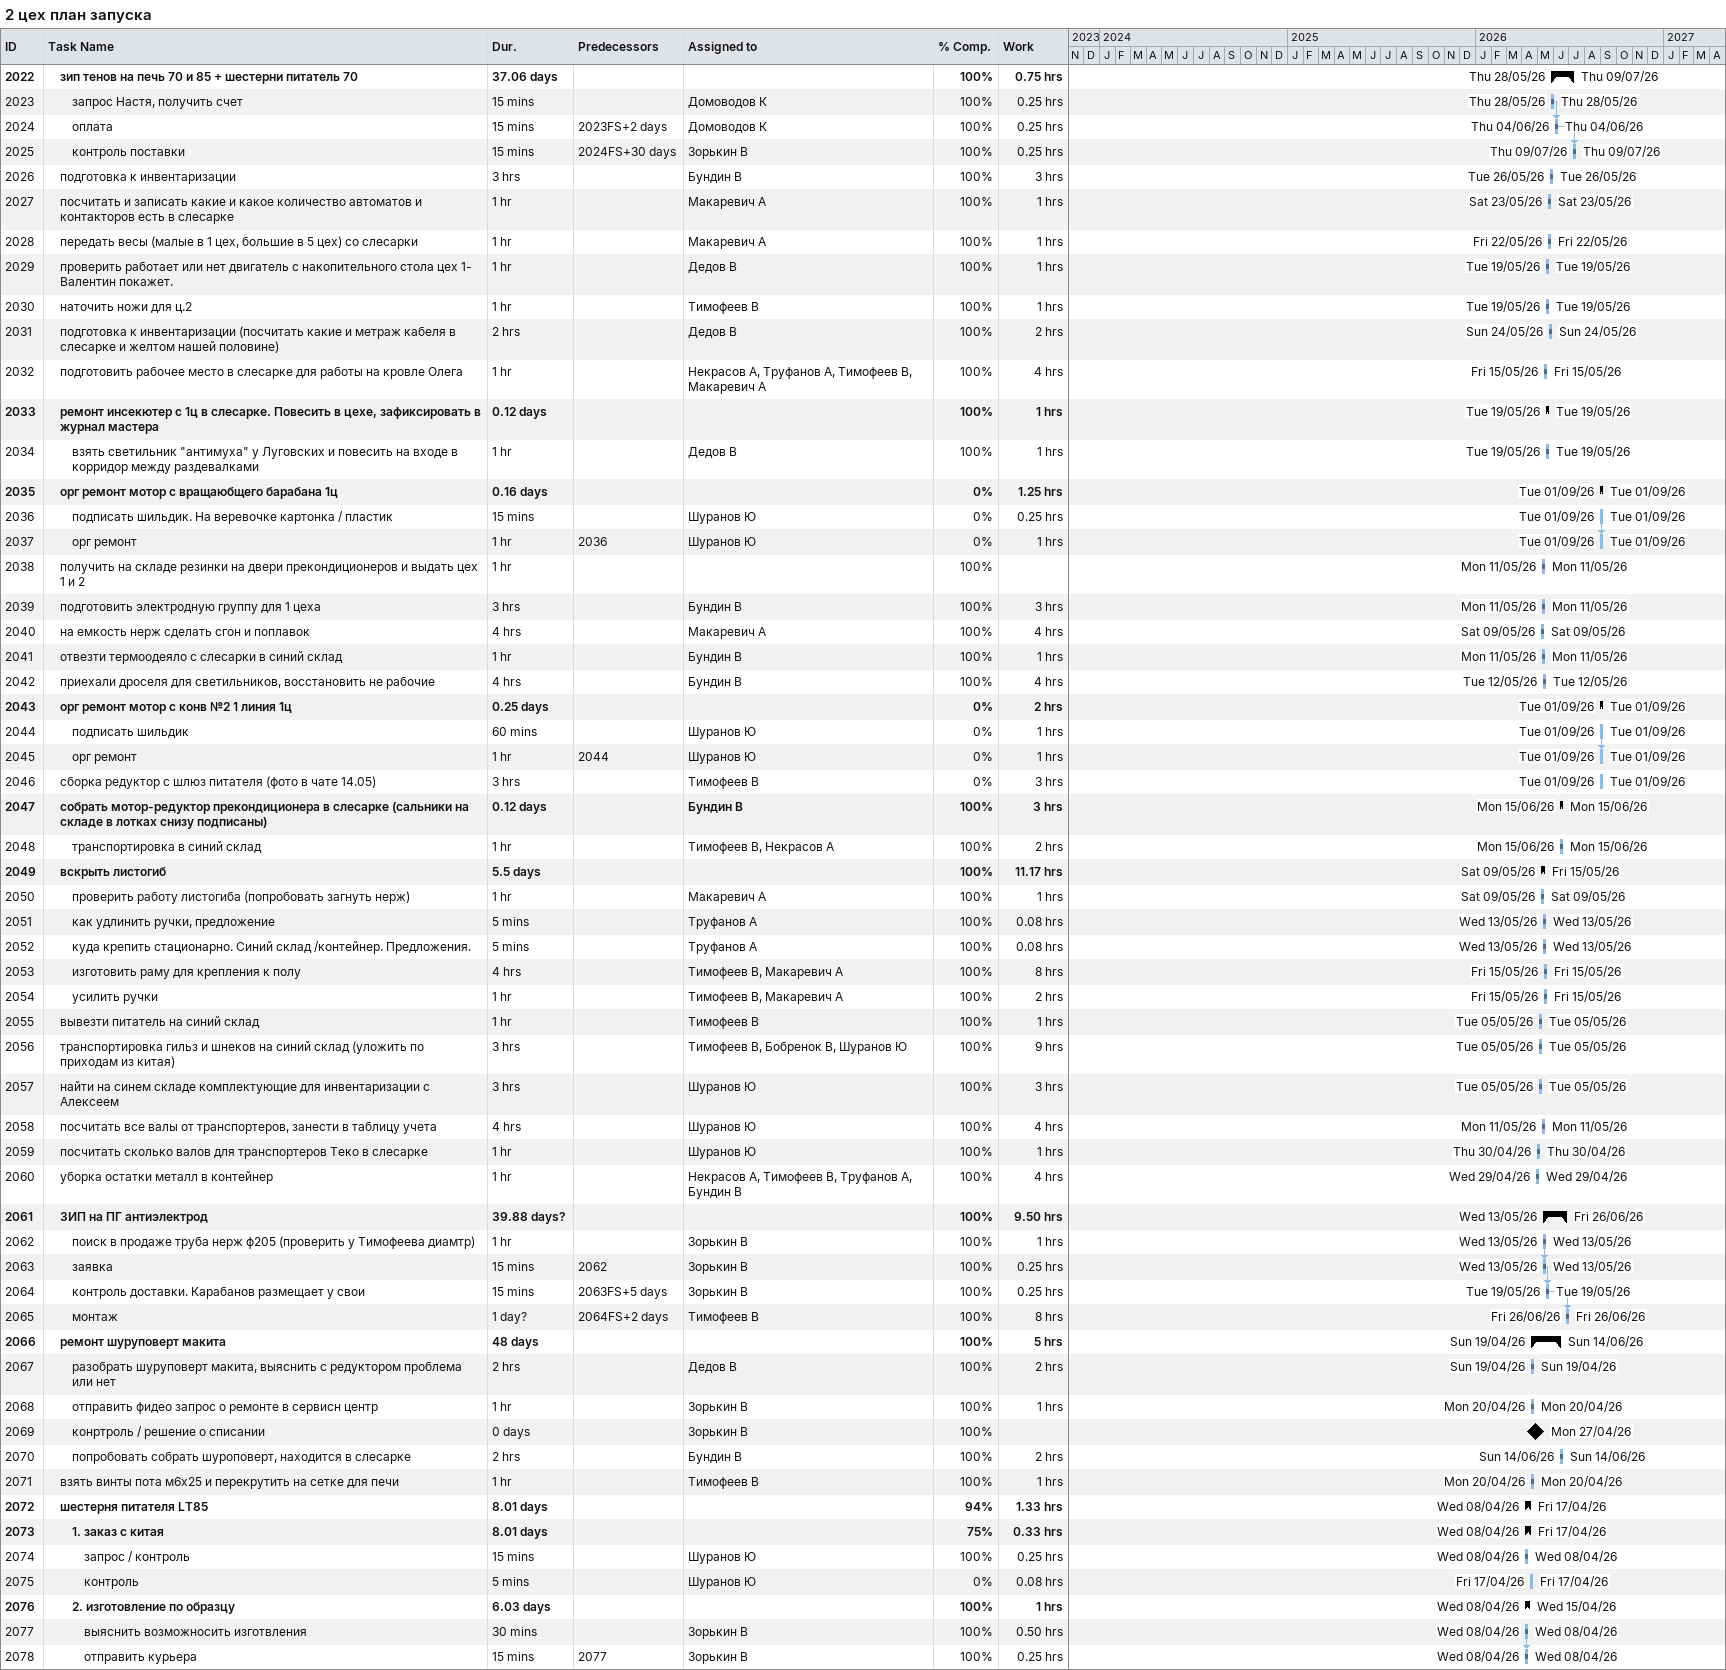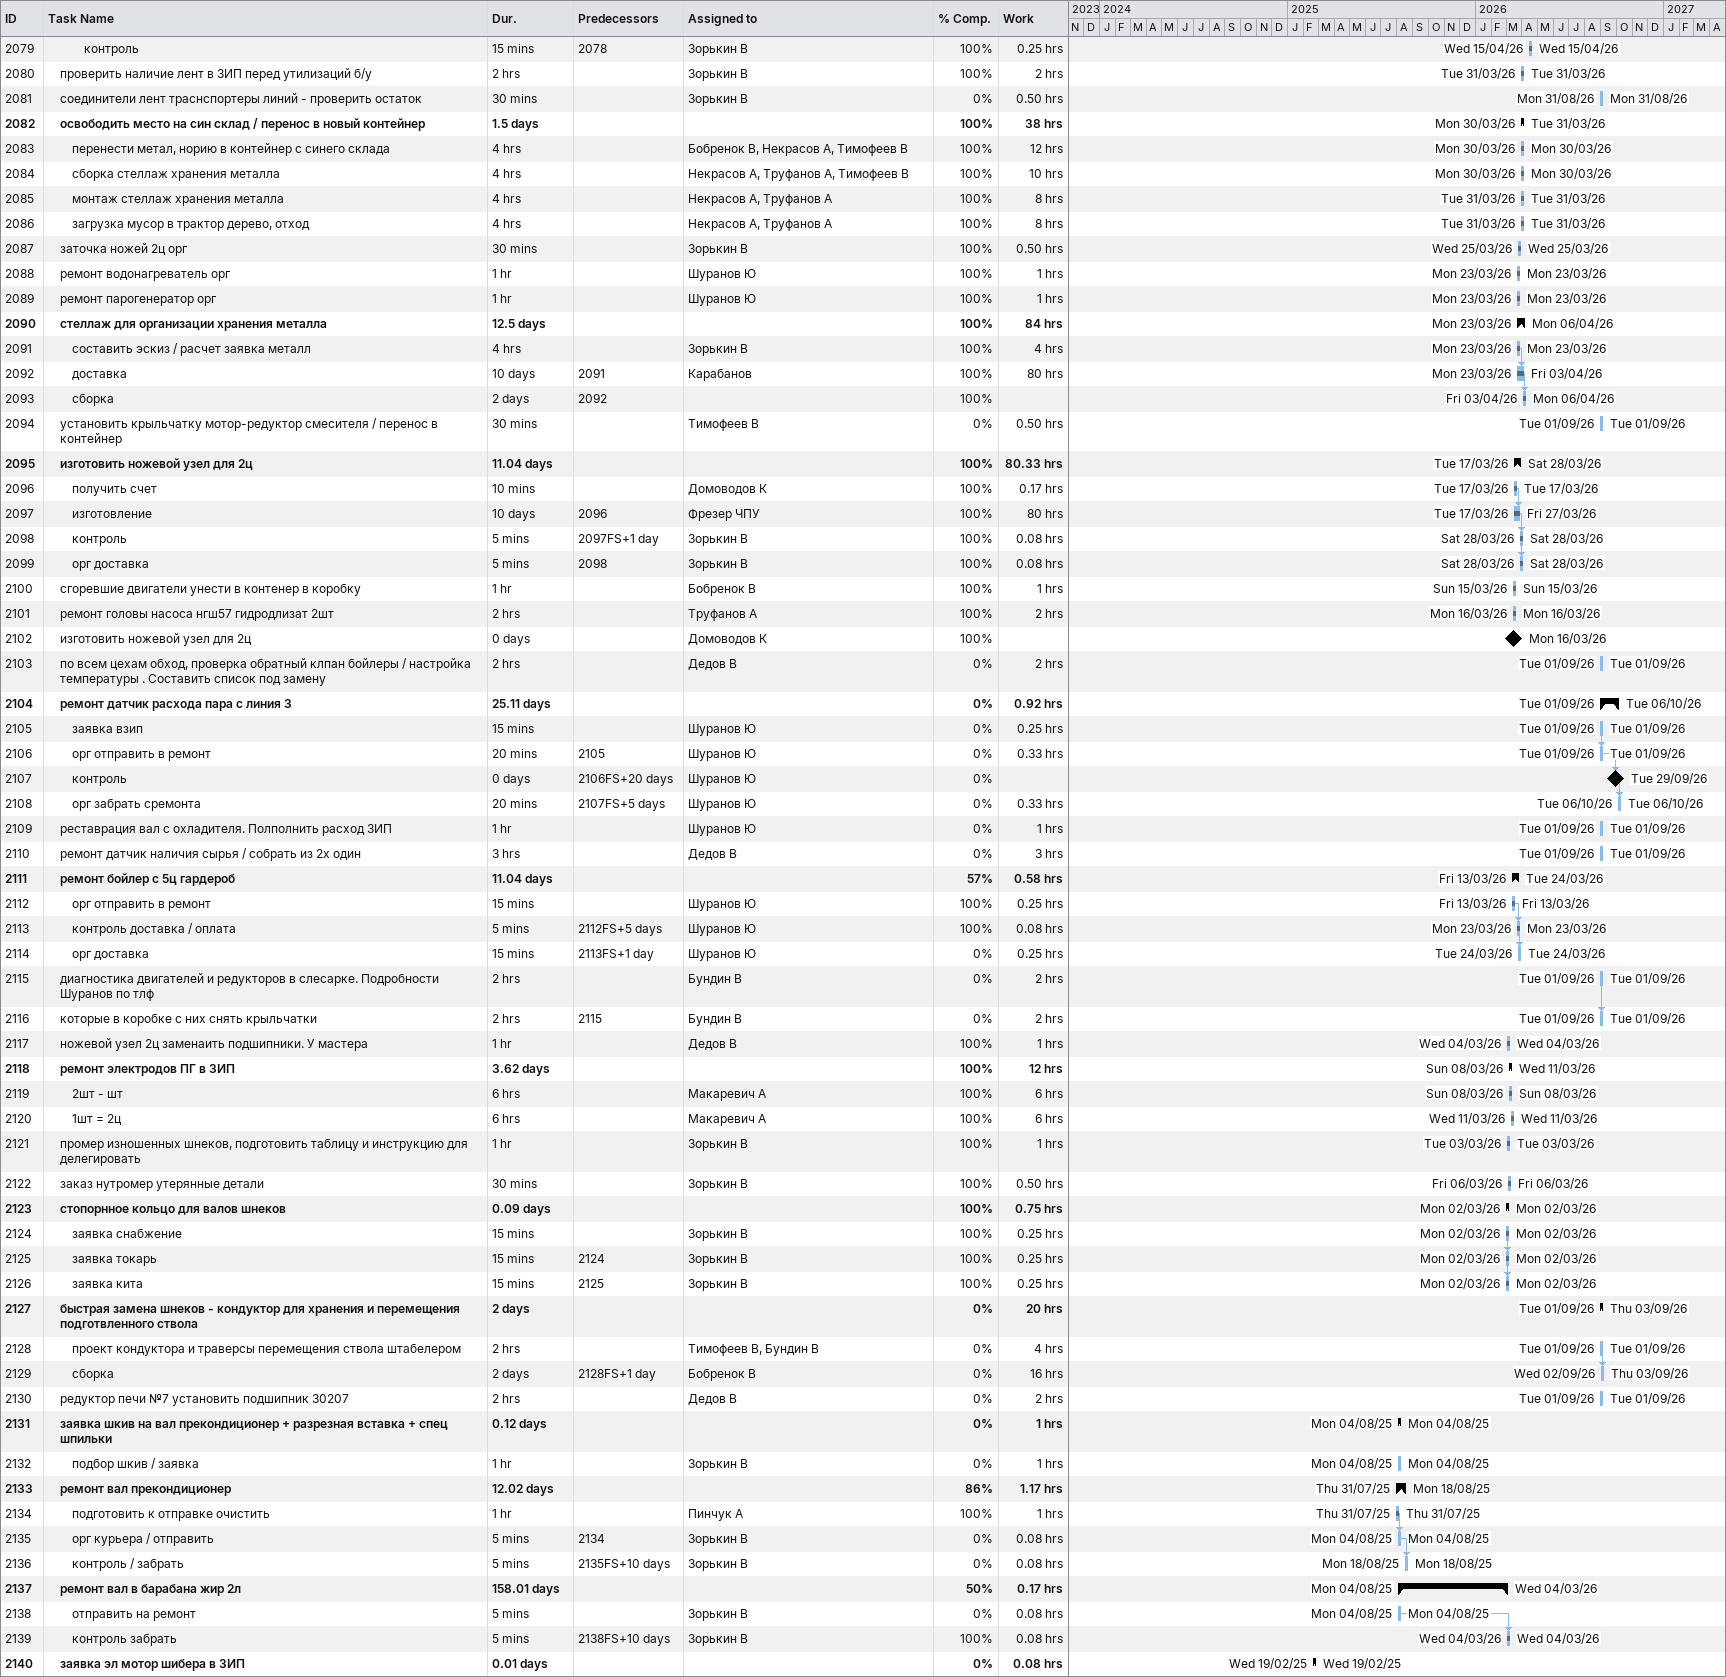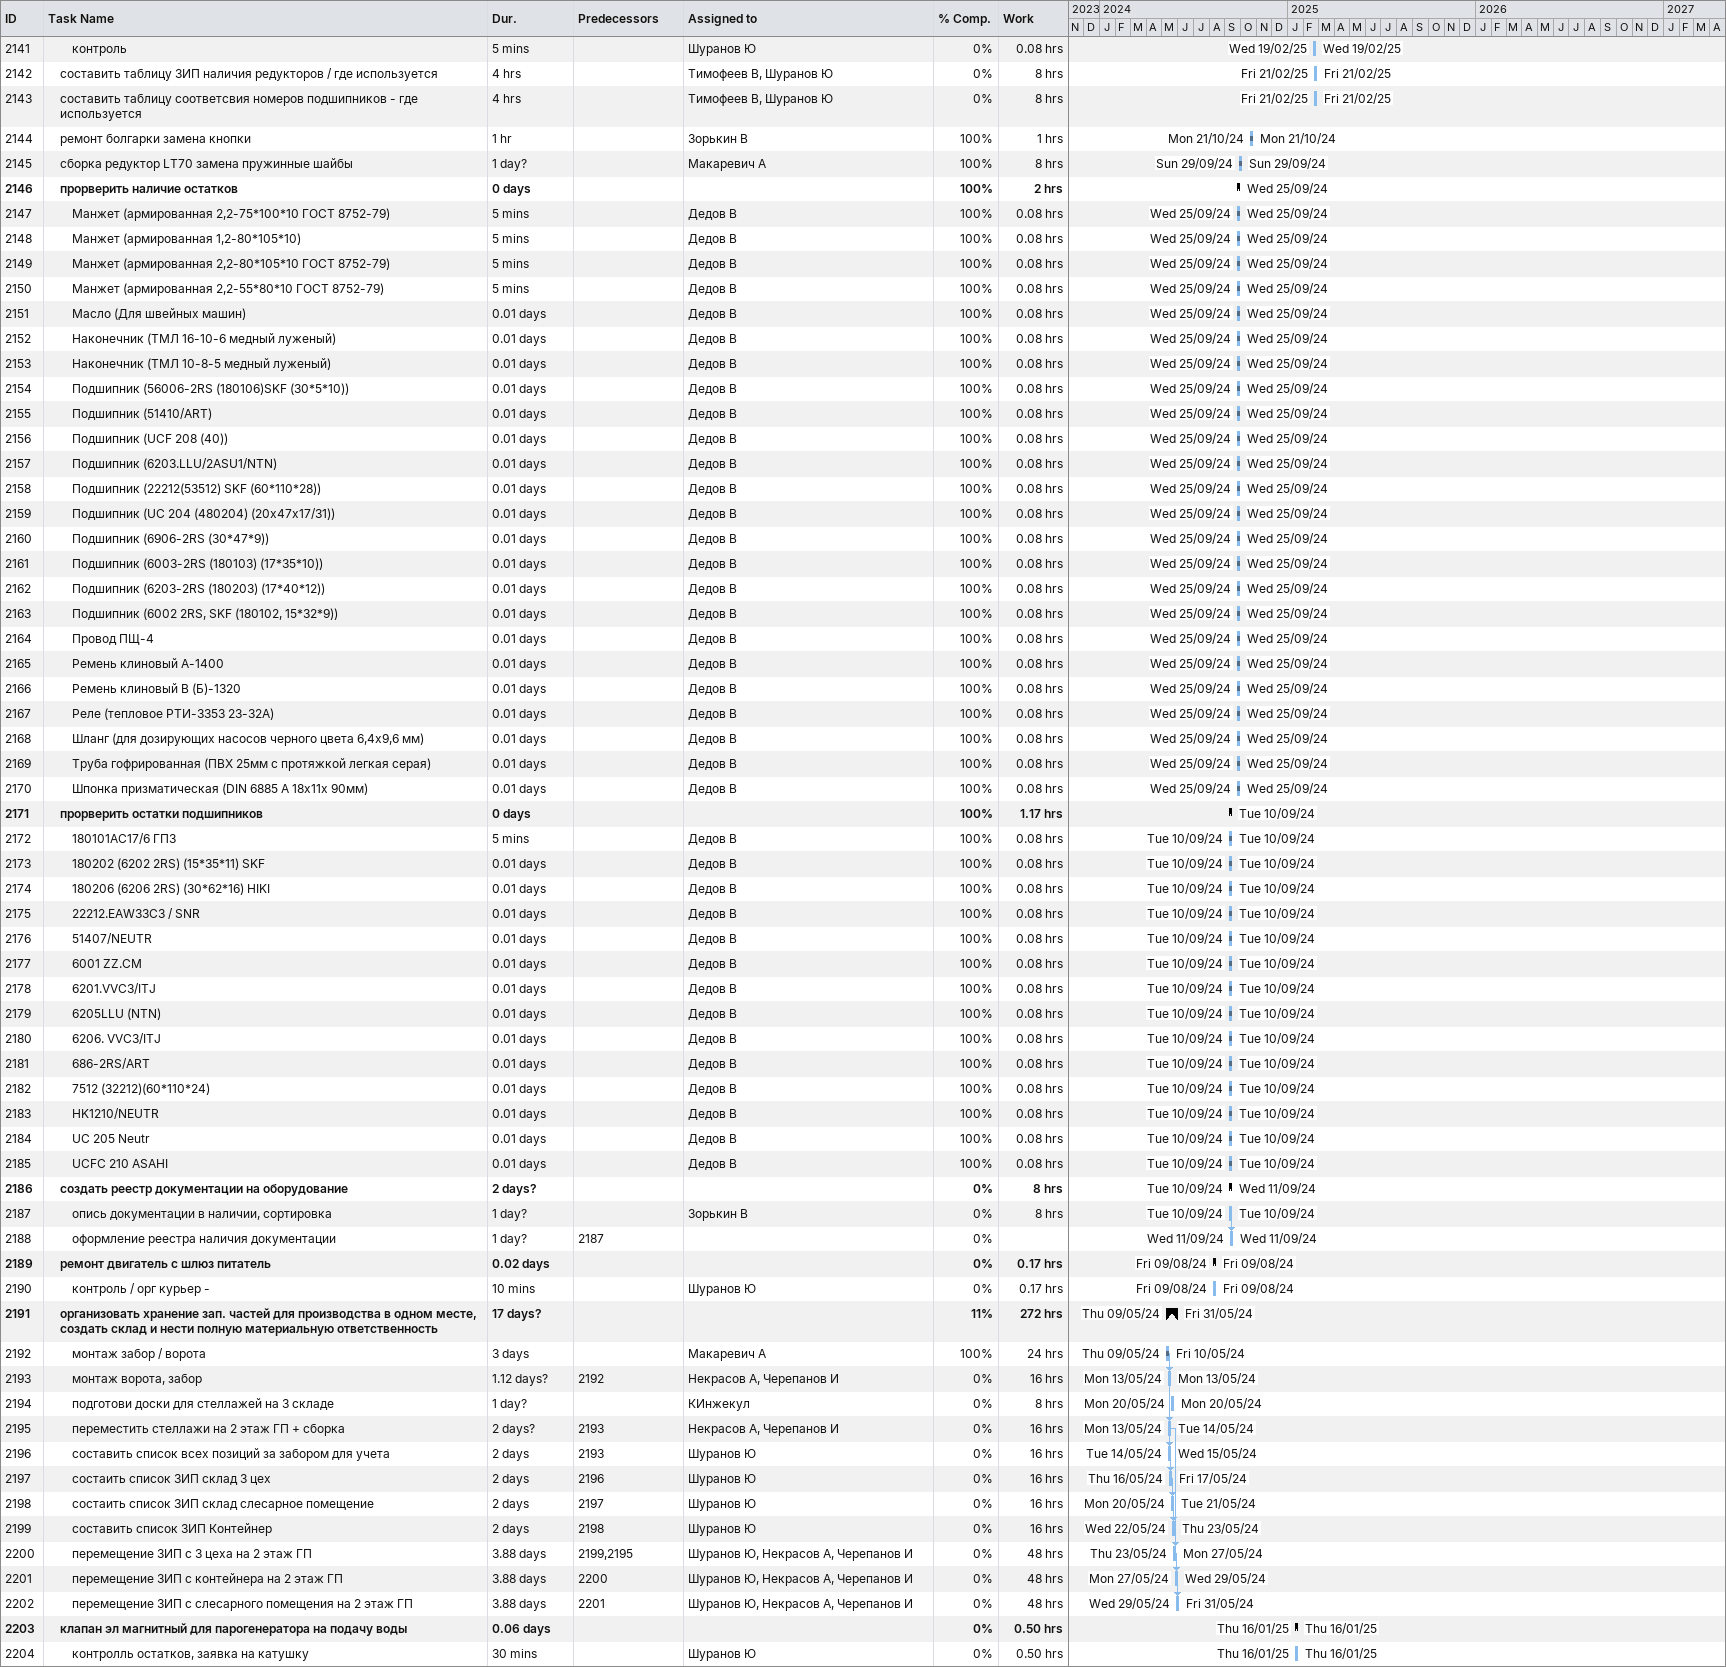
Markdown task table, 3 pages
2 цех план запуска

| ID | Level | Task | Duration | Start | Finish | Predecessors | Resources | % complete | Work (h) |
|---|---|---|---|---|---|---|---|---|---|
| 2022 | 2 | **зип тенов на печь 70 и 85 + шестерни питатель 70** | 37.06d | 2026-05-28 | 2026-07-09 |  |  | 100 | 0.75 |
| 2023 | 3 | запрос Настя, получить счет | 15min | 2026-05-28 | 2026-05-28 |  | Домоводов К | 100 | 0.25 |
| 2024 | 3 | оплата | 15min | 2026-06-04 | 2026-06-04 | 2023FS+2d | Домоводов К | 100 | 0.25 |
| 2025 | 3 | контроль поставки | 15min | 2026-07-09 | 2026-07-09 | 2024FS+30d | Зорькин В | 100 | 0.25 |
| 2026 | 2 | подготовка к инвентаризации | 3h | 2026-05-26 | 2026-05-26 |  | Бундин В | 100 | 3 |
| 2027 | 2 | посчитать и записать какие и какое количество автоматов и контакторов есть в слесарке | 1h | 2026-05-23 | 2026-05-23 |  | Макаревич А | 100 | 1 |
| 2028 | 2 | передать весы (малые в 1 цех, большие в 5 цех) со слесарки | 1h | 2026-05-22 | 2026-05-22 |  | Макаревич А | 100 | 1 |
| 2029 | 2 | проверить работает или нет двигатель с накопительного стола цех 1- Валентин покажет. | 1h | 2026-05-19 | 2026-05-19 |  | Дедов В | 100 | 1 |
| 2030 | 2 | наточить ножи для ц.2 | 1h | 2026-05-19 | 2026-05-19 |  | Тимофеев В | 100 | 1 |
| 2031 | 2 | подготовка к инвентаризации (посчитать какие и метраж кабеля в слесарке и желтом нашей половине) | 2h | 2026-05-24 | 2026-05-24 |  | Дедов В | 100 | 2 |
| 2032 | 2 | подготовить рабочее место в слесарке для работы на кровле Олега | 1h | 2026-05-15 | 2026-05-15 |  | Некрасов А, Труфанов А, Тимофеев В, Макаревич А | 100 | 4 |
| 2033 | 2 | **ремонт инсекютер с 1ц в слесарке. Повесить в цехе, зафиксировать в журнал мастера** | 0.12d | 2026-05-19 | 2026-05-19 |  |  | 100 | 1 |
| 2034 | 3 | взять светильник "антимуха" у Луговских и повесить на входе в корридор между раздевалками | 1h | 2026-05-19 | 2026-05-19 |  | Дедов В | 100 | 1 |
| 2035 | 2 | **орг ремонт мотор с вращаюбщего барабана 1ц** | 0.16d | 2026-09-01 | 2026-09-01 |  |  | 0 | 1.25 |
| 2036 | 3 | подписать шильдик. На веревочке картонка / пластик | 15min | 2026-09-01 | 2026-09-01 |  | Шуранов Ю | 0 | 0.25 |
| 2037 | 3 | орг ремонт | 1h | 2026-09-01 | 2026-09-01 | 2036 | Шуранов Ю | 0 | 1 |
| 2038 | 2 | получить на складе резинки на двери прекондиционеров и выдать цех 1 и 2 | 1h | 2026-05-11 | 2026-05-11 |  |  | 100 |  |
| 2039 | 2 | подготовить электродную группу для 1 цеха | 3h | 2026-05-11 | 2026-05-11 |  | Бундин В | 100 | 3 |
| 2040 | 2 | на емкость нерж сделать сгон и поплавок | 4h | 2026-05-09 | 2026-05-09 |  | Макаревич А | 100 | 4 |
| 2041 | 2 | отвезти термоодеяло с слесарки в синий склад | 1h | 2026-05-11 | 2026-05-11 |  | Бундин В | 100 | 1 |
| 2042 | 2 | приехали дроселя для светильников, восстановить не рабочие | 4h | 2026-05-12 | 2026-05-12 |  | Бундин В | 100 | 4 |
| 2043 | 2 | **орг ремонт мотор с конв №2 1 линия 1ц** | 0.25d | 2026-09-01 | 2026-09-01 |  |  | 0 | 2 |
| 2044 | 3 | подписать шильдик | 60min | 2026-09-01 | 2026-09-01 |  | Шуранов Ю | 0 | 1 |
| 2045 | 3 | орг ремонт | 1h | 2026-09-01 | 2026-09-01 | 2044 | Шуранов Ю | 0 | 1 |
| 2046 | 2 | сборка редуктор с шлюз питателя (фото в чате 14.05) | 3h | 2026-09-01 | 2026-09-01 |  | Тимофеев В | 0 | 3 |
| 2047 | 2 | **собрать мотор-редуктор прекондиционера в слесарке (сальники на складе в лотках снизу подписаны)** | 0.12d | 2026-06-15 | 2026-06-15 |  | Бундин В | 100 | 3 |
| 2048 | 3 | транспортировка в синий склад | 1h | 2026-06-15 | 2026-06-15 |  | Тимофеев В, Некрасов А | 100 | 2 |
| 2049 | 2 | **вскрыть листогиб** | 5.5d | 2026-05-09 | 2026-05-15 |  |  | 100 | 11.17 |
| 2050 | 3 | проверить работу листогиба (попробовать загнуть нерж) | 1h | 2026-05-09 | 2026-05-09 |  | Макаревич А | 100 | 1 |
| 2051 | 3 | как удлинить ручки, предложение | 5min | 2026-05-13 | 2026-05-13 |  | Труфанов А | 100 | 0.08 |
| 2052 | 3 | куда крепить стационарно. Синий склад /контейнер. Предложения. | 5min | 2026-05-13 | 2026-05-13 |  | Труфанов А | 100 | 0.08 |
| 2053 | 3 | изготовить раму для крепления к полу | 4h | 2026-05-15 | 2026-05-15 |  | Тимофеев В, Макаревич А | 100 | 8 |
| 2054 | 3 | усилить ручки | 1h | 2026-05-15 | 2026-05-15 |  | Тимофеев В, Макаревич А | 100 | 2 |
| 2055 | 2 | вывезти питатель на синий склад | 1h | 2026-05-05 | 2026-05-05 |  | Тимофеев В | 100 | 1 |
| 2056 | 2 | транспортировка гильз и шнеков на синий склад (уложить по приходам из китая) | 3h | 2026-05-05 | 2026-05-05 |  | Тимофеев В, Бобренок В, Шуранов Ю | 100 | 9 |
| 2057 | 2 | найти на синем складе комплектующие для инвентаризации с Алексеем | 3h | 2026-05-05 | 2026-05-05 |  | Шуранов Ю | 100 | 3 |
| 2058 | 2 | посчитать все валы от транспортеров, занести в таблицу учета | 4h | 2026-05-11 | 2026-05-11 |  | Шуранов Ю | 100 | 4 |
| 2059 | 2 | посчитать сколько валов для транспортеров Теко в слесарке | 1h | 2026-04-30 | 2026-04-30 |  | Шуранов Ю | 100 | 1 |
| 2060 | 2 | уборка остатки металл в контейнер | 1h | 2026-04-29 | 2026-04-29 |  | Некрасов А, Тимофеев В, Труфанов А, Бундин В | 100 | 4 |
| 2061 | 2 | **ЗИП на ПГ антиэлектрод** | 39.88d? | 2026-05-13 | 2026-06-26 |  |  | 100 | 9.50 |
| 2062 | 3 | поиск в продаже труба нерж ф205 (проверить у Тимофеева диамтр) | 1h | 2026-05-13 | 2026-05-13 |  | Зорькин В | 100 | 1 |
| 2063 | 3 | заявка | 15min | 2026-05-13 | 2026-05-13 | 2062 | Зорькин В | 100 | 0.25 |
| 2064 | 3 | контроль доставки. Карабанов размещает у свои | 15min | 2026-05-19 | 2026-05-19 | 2063FS+5d | Зорькин В | 100 | 0.25 |
| 2065 | 3 | монтаж | 1d? | 2026-06-26 | 2026-06-26 | 2064FS+2d | Тимофеев В | 100 | 8 |
| 2066 | 2 | **ремонт шуруповерт макита** | 48d | 2026-04-19 | 2026-06-14 |  |  | 100 | 5 |
| 2067 | 3 | разобрать шуруповерт макита, выяснить с редуктором проблема или нет | 2h | 2026-04-19 | 2026-04-19 |  | Дедов В | 100 | 2 |
| 2068 | 3 | отправить фидео запрос о ремонте в сервисн центр | 1h | 2026-04-20 | 2026-04-20 |  | Зорькин В | 100 | 1 |
| 2069 | 3 | конртроль / решение о списании | 0d | 2026-04-27 | 2026-04-27 |  | Зорькин В | 100 |  |
| 2070 | 3 | попробовать собрать шуроповерт, находится в слесарке | 2h | 2026-06-14 | 2026-06-14 |  | Бундин В | 100 | 2 |
| 2071 | 2 | взять винты пота м6х25 и перекрутить на сетке для печи | 1h | 2026-04-20 | 2026-04-20 |  | Тимофеев В | 100 | 1 |
| 2072 | 2 | **шестерня питателя LT85** | 8.01d | 2026-04-08 | 2026-04-17 |  |  | 94 | 1.33 |
| 2073 | 3 | **1. заказ с китая** | 8.01d | 2026-04-08 | 2026-04-17 |  |  | 75 | 0.33 |
| 2074 | 4 | запрос / контроль | 15min | 2026-04-08 | 2026-04-08 |  | Шуранов Ю | 100 | 0.25 |
| 2075 | 4 | контроль | 5min | 2026-04-17 | 2026-04-17 |  | Шуранов Ю | 0 | 0.08 |
| 2076 | 3 | **2. изготовление по образцу** | 6.03d | 2026-04-08 | 2026-04-15 |  |  | 100 | 1 |
| 2077 | 4 | выяснить возможносить изготвления | 30min | 2026-04-08 | 2026-04-08 |  | Зорькин В | 100 | 0.50 |
| 2078 | 4 | отправить курьера | 15min | 2026-04-08 | 2026-04-08 | 2077 | Зорькин В | 100 | 0.25 |
| 2079 | 4 | контроль | 15min | 2026-04-15 | 2026-04-15 | 2078 | Зорькин В | 100 | 0.25 |
| 2080 | 2 | проверить наличие лент в ЗИП перед утилизаций б/у | 2h | 2026-03-31 | 2026-03-31 |  | Зорькин В | 100 | 2 |
| 2081 | 2 | соединители лент траснспортеры линий - проверить остаток | 30min | 2026-08-31 | 2026-08-31 |  | Зорькин В | 0 | 0.50 |
| 2082 | 2 | **освободить место на син склад / перенос в новый контейнер** | 1.5d | 2026-03-30 | 2026-03-31 |  |  | 100 | 38 |
| 2083 | 3 | перенести метал, норию в контейнер с синего склада | 4h | 2026-03-30 | 2026-03-30 |  | Бобренок В, Некрасов А, Тимофеев В | 100 | 12 |
| 2084 | 3 | сборка стеллаж хранения металла | 4h | 2026-03-30 | 2026-03-30 |  | Некрасов А, Труфанов А, Тимофеев В | 100 | 10 |
| 2085 | 3 | монтаж стеллаж хранения металла | 4h | 2026-03-31 | 2026-03-31 |  | Некрасов А, Труфанов А | 100 | 8 |
| 2086 | 3 | загрузка мусор в трактор дерево, отход | 4h | 2026-03-31 | 2026-03-31 |  | Некрасов А, Труфанов А | 100 | 8 |
| 2087 | 2 | заточка ножей 2ц орг | 30min | 2026-03-25 | 2026-03-25 |  | Зорькин В | 100 | 0.50 |
| 2088 | 2 | ремонт водонагреватель орг | 1h | 2026-03-23 | 2026-03-23 |  | Шуранов Ю | 100 | 1 |
| 2089 | 2 | ремонт парогенератор орг | 1h | 2026-03-23 | 2026-03-23 |  | Шуранов Ю | 100 | 1 |
| 2090 | 2 | **стеллаж для организации хранения металла** | 12.5d | 2026-03-23 | 2026-04-06 |  |  | 100 | 84 |
| 2091 | 3 | составить эскиз / расчет заявка металл | 4h | 2026-03-23 | 2026-03-23 |  | Зорькин В | 100 | 4 |
| 2092 | 3 | доставка | 10d | 2026-03-23 | 2026-04-03 | 2091 | Карабанов | 100 | 80 |
| 2093 | 3 | сборка | 2d | 2026-04-03 | 2026-04-06 | 2092 |  | 100 |  |
| 2094 | 2 | установить крыльчатку мотор-редуктор смесителя / перенос в контейнер | 30min | 2026-09-01 | 2026-09-01 |  | Тимофеев В | 0 | 0.50 |
| 2095 | 2 | **изготовить ножевой узел для 2ц** | 11.04d | 2026-03-17 | 2026-03-28 |  |  | 100 | 80.33 |
| 2096 | 3 | получить счет | 10min | 2026-03-17 | 2026-03-17 |  | Домоводов К | 100 | 0.17 |
| 2097 | 3 | изготовление | 10d | 2026-03-17 | 2026-03-27 | 2096 | Фрезер ЧПУ | 100 | 80 |
| 2098 | 3 | контроль | 5min | 2026-03-28 | 2026-03-28 | 2097FS+1d | Зорькин В | 100 | 0.08 |
| 2099 | 3 | орг доставка | 5min | 2026-03-28 | 2026-03-28 | 2098 | Зорькин В | 100 | 0.08 |
| 2100 | 2 | сгоревшие двигатели унести в контенер в коробку | 1h | 2026-03-15 | 2026-03-15 |  | Бобренок В | 100 | 1 |
| 2101 | 2 | ремонт головы насоса нгш57 гидродлизат 2шт | 2h | 2026-03-16 | 2026-03-16 |  | Труфанов А | 100 | 2 |
| 2102 | 2 | изготовить ножевой узел для 2ц | 0d | 2026-03-16 | 2026-03-16 |  | Домоводов К | 100 |  |
| 2103 | 2 | по всем цехам обход, проверка обратный клпан бойлеры / настройка температуры . Составить список под замену | 2h | 2026-09-01 | 2026-09-01 |  | Дедов В | 0 | 2 |
| 2104 | 2 | **ремонт датчик расхода пара с линия 3** | 25.11d | 2026-09-01 | 2026-10-06 |  |  | 0 | 0.92 |
| 2105 | 3 | заявка взип | 15min | 2026-09-01 | 2026-09-01 |  | Шуранов Ю | 0 | 0.25 |
| 2106 | 3 | орг отправить в ремонт | 20min | 2026-09-01 | 2026-09-01 | 2105 | Шуранов Ю | 0 | 0.33 |
| 2107 | 3 | контроль | 0d | 2026-09-29 | 2026-09-29 | 2106FS+20d | Шуранов Ю | 0 |  |
| 2108 | 3 | орг забрать сремонта | 20min | 2026-10-06 | 2026-10-06 | 2107FS+5d | Шуранов Ю | 0 | 0.33 |
| 2109 | 2 | реставрация вал с охладителя. Полполнить расход ЗИП | 1h | 2026-09-01 | 2026-09-01 |  | Шуранов Ю | 0 | 1 |
| 2110 | 2 | ремонт датчик наличия сырья / собрать из 2х один | 3h | 2026-09-01 | 2026-09-01 |  | Дедов В | 0 | 3 |
| 2111 | 2 | **ремонт бойлер с 5ц гардероб** | 11.04d | 2026-03-13 | 2026-03-24 |  |  | 57 | 0.58 |
| 2112 | 3 | орг отправить в ремонт | 15min | 2026-03-13 | 2026-03-13 |  | Шуранов Ю | 100 | 0.25 |
| 2113 | 3 | контроль доставка / оплата | 5min | 2026-03-23 | 2026-03-23 | 2112FS+5d | Шуранов Ю | 100 | 0.08 |
| 2114 | 3 | орг доставка | 15min | 2026-03-24 | 2026-03-24 | 2113FS+1d | Шуранов Ю | 0 | 0.25 |
| 2115 | 2 | диагностика двигателей и редукторов в слесарке. Подробности Шуранов по тлф | 2h | 2026-09-01 | 2026-09-01 |  | Бундин В | 0 | 2 |
| 2116 | 2 | которые в коробке с них снять крыльчатки | 2h | 2026-09-01 | 2026-09-01 | 2115 | Бундин В | 0 | 2 |
| 2117 | 2 | ножевой узел 2ц заменаить подшипники. У мастера | 1h | 2026-03-04 | 2026-03-04 |  | Дедов В | 100 | 1 |
| 2118 | 2 | **ремонт электродов ПГ в ЗИП** | 3.62d | 2026-03-08 | 2026-03-11 |  |  | 100 | 12 |
| 2119 | 3 | 2шт - шт | 6h | 2026-03-08 | 2026-03-08 |  | Макаревич А | 100 | 6 |
| 2120 | 3 | 1шт = 2ц | 6h | 2026-03-11 | 2026-03-11 |  | Макаревич А | 100 | 6 |
| 2121 | 2 | промер изношенных шнеков, подготовить таблицу и инструкцию для делегировать | 1h | 2026-03-03 | 2026-03-03 |  | Зорькин В | 100 | 1 |
| 2122 | 2 | заказ нутромер утерянные детали | 30min | 2026-03-06 | 2026-03-06 |  | Зорькин В | 100 | 0.50 |
| 2123 | 2 | **стопорнное кольцо для валов шнеков** | 0.09d | 2026-03-02 | 2026-03-02 |  |  | 100 | 0.75 |
| 2124 | 3 | заявка снабжение | 15min | 2026-03-02 | 2026-03-02 |  | Зорькин В | 100 | 0.25 |
| 2125 | 3 | заявка токарь | 15min | 2026-03-02 | 2026-03-02 | 2124 | Зорькин В | 100 | 0.25 |
| 2126 | 3 | заявка кита | 15min | 2026-03-02 | 2026-03-02 | 2125 | Зорькин В | 100 | 0.25 |
| 2127 | 2 | **быстрая замена шнеков - кондуктор для хранения и перемещения подготвленного ствола** | 2d | 2026-09-01 | 2026-09-03 |  |  | 0 | 20 |
| 2128 | 3 | проект кондуктора и траверсы перемещения ствола штабелером | 2h | 2026-09-01 | 2026-09-01 |  | Тимофеев В, Бундин В | 0 | 4 |
| 2129 | 3 | сборка | 2d | 2026-09-02 | 2026-09-03 | 2128FS+1d | Бобренок В | 0 | 16 |
| 2130 | 2 | редуктор печи №7 установить подшипник 30207 | 2h | 2026-09-01 | 2026-09-01 |  | Дедов В | 0 | 2 |
| 2131 | 2 | **заявка шкив на вал прекондиционер + разрезная вставка + спец шпильки** | 0.12d | 2025-08-04 | 2025-08-04 |  |  | 0 | 1 |
| 2132 | 3 | подбор шкив / заявка | 1h | 2025-08-04 | 2025-08-04 |  | Зорькин В | 0 | 1 |
| 2133 | 2 | **ремонт вал прекондиционер** | 12.02d | 2025-07-31 | 2025-08-18 |  |  | 86 | 1.17 |
| 2134 | 3 | подготовить к отправке очистить | 1h | 2025-07-31 | 2025-07-31 |  | Пинчук А | 100 | 1 |
| 2135 | 3 | орг курьера / отправить | 5min | 2025-08-04 | 2025-08-04 | 2134 | Зорькин В | 0 | 0.08 |
| 2136 | 3 | контроль / забрать | 5min | 2025-08-18 | 2025-08-18 | 2135FS+10d | Зорькин В | 0 | 0.08 |
| 2137 | 2 | **ремонт вал в барабана жир 2л** | 158.01d | 2025-08-04 | 2026-03-04 |  |  | 50 | 0.17 |
| 2138 | 3 | отправить на ремонт | 5min | 2025-08-04 | 2025-08-04 |  | Зорькин В | 0 | 0.08 |
| 2139 | 3 | контроль забрать | 5min | 2026-03-04 | 2026-03-04 | 2138FS+10d | Зорькин В | 100 | 0.08 |
| 2140 | 2 | **заявка эл мотор шибера в ЗИП** | 0.01d | 2025-02-19 | 2025-02-19 |  |  | 0 | 0.08 |
| 2141 | 3 | контроль | 5min | 2025-02-19 | 2025-02-19 |  | Шуранов Ю | 0 | 0.08 |
| 2142 | 2 | составить таблицу ЗИП наличия редукторов / где используется | 4h | 2025-02-21 | 2025-02-21 |  | Тимофеев В, Шуранов Ю | 0 | 8 |
| 2143 | 2 | составить таблицу соответсвия номеров подшипников - где используется | 4h | 2025-02-21 | 2025-02-21 |  | Тимофеев В, Шуранов Ю | 0 | 8 |
| 2144 | 2 | ремонт болгарки замена кнопки | 1h | 2024-10-21 | 2024-10-21 |  | Зорькин В | 100 | 1 |
| 2145 | 2 | сборка редуктор LT70 замена пружинные шайбы | 1d? | 2024-09-29 | 2024-09-29 |  | Макаревич А | 100 | 8 |
| 2146 | 2 | **прорверить наличие остатков** | 0d | 2024-09-25 | 2024-09-25 |  |  | 100 | 2 |
| 2147 | 3 | Манжет (армированная 2,2-75*100*10 ГОСТ 8752-79) | 5min | 2024-09-25 | 2024-09-25 |  | Дедов В | 100 | 0.08 |
| 2148 | 3 | Манжет (армированная 1,2-80*105*10) | 5min | 2024-09-25 | 2024-09-25 |  | Дедов В | 100 | 0.08 |
| 2149 | 3 | Манжет (армированная 2,2-80*105*10 ГОСТ 8752-79) | 5min | 2024-09-25 | 2024-09-25 |  | Дедов В | 100 | 0.08 |
| 2150 | 3 | Манжет (армированная 2,2-55*80*10 ГОСТ 8752-79) | 5min | 2024-09-25 | 2024-09-25 |  | Дедов В | 100 | 0.08 |
| 2151 | 3 | Масло (Для швейных машин) | 0.01d | 2024-09-25 | 2024-09-25 |  | Дедов В | 100 | 0.08 |
| 2152 | 3 | Наконечник (ТМЛ 16-10-6 медный луженый) | 0.01d | 2024-09-25 | 2024-09-25 |  | Дедов В | 100 | 0.08 |
| 2153 | 3 | Наконечник (ТМЛ 10-8-5 медный луженый) | 0.01d | 2024-09-25 | 2024-09-25 |  | Дедов В | 100 | 0.08 |
| 2154 | 3 | Подшипник (56006-2RS (180106)SKF (30*5*10)) | 0.01d | 2024-09-25 | 2024-09-25 |  | Дедов В | 100 | 0.08 |
| 2155 | 3 | Подшипник (51410/ART) | 0.01d | 2024-09-25 | 2024-09-25 |  | Дедов В | 100 | 0.08 |
| 2156 | 3 | Подшипник (UCF 208 (40)) | 0.01d | 2024-09-25 | 2024-09-25 |  | Дедов В | 100 | 0.08 |
| 2157 | 3 | Подшипник (6203.LLU/2ASU1/NTN) | 0.01d | 2024-09-25 | 2024-09-25 |  | Дедов В | 100 | 0.08 |
| 2158 | 3 | Подшипник (22212(53512) SKF (60*110*28)) | 0.01d | 2024-09-25 | 2024-09-25 |  | Дедов В | 100 | 0.08 |
| 2159 | 3 | Подшипник (UC 204 (480204) (20х47х17/31)) | 0.01d | 2024-09-25 | 2024-09-25 |  | Дедов В | 100 | 0.08 |
| 2160 | 3 | Подшипник (6906-2RS (30*47*9)) | 0.01d | 2024-09-25 | 2024-09-25 |  | Дедов В | 100 | 0.08 |
| 2161 | 3 | Подшипник (6003-2RS (180103) (17*35*10)) | 0.01d | 2024-09-25 | 2024-09-25 |  | Дедов В | 100 | 0.08 |
| 2162 | 3 | Подшипник (6203-2RS (180203) (17*40*12)) | 0.01d | 2024-09-25 | 2024-09-25 |  | Дедов В | 100 | 0.08 |
| 2163 | 3 | Подшипник (6002 2RS, SKF (180102, 15*32*9)) | 0.01d | 2024-09-25 | 2024-09-25 |  | Дедов В | 100 | 0.08 |
| 2164 | 3 | Провод ПЩ-4 | 0.01d | 2024-09-25 | 2024-09-25 |  | Дедов В | 100 | 0.08 |
| 2165 | 3 | Ремень клиновый А-1400 | 0.01d | 2024-09-25 | 2024-09-25 |  | Дедов В | 100 | 0.08 |
| 2166 | 3 | Ремень клиновый В (Б)-1320 | 0.01d | 2024-09-25 | 2024-09-25 |  | Дедов В | 100 | 0.08 |
| 2167 | 3 | Реле (тепловое РТИ-3353 23-32А) | 0.01d | 2024-09-25 | 2024-09-25 |  | Дедов В | 100 | 0.08 |
| 2168 | 3 | Шланг (для дозирующих насосов черного цвета 6,4х9,6 мм) | 0.01d | 2024-09-25 | 2024-09-25 |  | Дедов В | 100 | 0.08 |
| 2169 | 3 | Труба гофрированная (ПВХ 25мм с протяжкой легкая серая) | 0.01d | 2024-09-25 | 2024-09-25 |  | Дедов В | 100 | 0.08 |
| 2170 | 3 | Шпонка призматическая (DIN 6885 A 18х11х 90мм) | 0.01d | 2024-09-25 | 2024-09-25 |  | Дедов В | 100 | 0.08 |
| 2171 | 2 | **прорверить остатки подшипников** | 0d | 2024-09-10 | 2024-09-10 |  |  | 100 | 1.17 |
| 2172 | 3 | 180101АС17/6 ГПЗ | 5min | 2024-09-10 | 2024-09-10 |  | Дедов В | 100 | 0.08 |
| 2173 | 3 | 180202 (6202 2RS) (15*35*11) SKF | 0.01d | 2024-09-10 | 2024-09-10 |  | Дедов В | 100 | 0.08 |
| 2174 | 3 | 180206 (6206 2RS) (30*62*16) HIKI | 0.01d | 2024-09-10 | 2024-09-10 |  | Дедов В | 100 | 0.08 |
| 2175 | 3 | 22212.EAW33C3 / SNR | 0.01d | 2024-09-10 | 2024-09-10 |  | Дедов В | 100 | 0.08 |
| 2176 | 3 | 51407/NEUTR | 0.01d | 2024-09-10 | 2024-09-10 |  | Дедов В | 100 | 0.08 |
| 2177 | 3 | 6001 ZZ.CM | 0.01d | 2024-09-10 | 2024-09-10 |  | Дедов В | 100 | 0.08 |
| 2178 | 3 | 6201.VVC3/ITJ | 0.01d | 2024-09-10 | 2024-09-10 |  | Дедов В | 100 | 0.08 |
| 2179 | 3 | 6205LLU (NTN) | 0.01d | 2024-09-10 | 2024-09-10 |  | Дедов В | 100 | 0.08 |
| 2180 | 3 | 6206. VVC3/ITJ | 0.01d | 2024-09-10 | 2024-09-10 |  | Дедов В | 100 | 0.08 |
| 2181 | 3 | 686-2RS/ART | 0.01d | 2024-09-10 | 2024-09-10 |  | Дедов В | 100 | 0.08 |
| 2182 | 3 | 7512 (32212)(60*110*24) | 0.01d | 2024-09-10 | 2024-09-10 |  | Дедов В | 100 | 0.08 |
| 2183 | 3 | HK1210/NEUTR | 0.01d | 2024-09-10 | 2024-09-10 |  | Дедов В | 100 | 0.08 |
| 2184 | 3 | UC 205 Neutr | 0.01d | 2024-09-10 | 2024-09-10 |  | Дедов В | 100 | 0.08 |
| 2185 | 3 | UCFC 210 ASAHI | 0.01d | 2024-09-10 | 2024-09-10 |  | Дедов В | 100 | 0.08 |
| 2186 | 2 | **создать реестр документации на оборудование** | 2d? | 2024-09-10 | 2024-09-11 |  |  | 0 | 8 |
| 2187 | 3 | опись документации в наличии, сортировка | 1d? | 2024-09-10 | 2024-09-10 |  | Зорькин В | 0 | 8 |
| 2188 | 3 | оформление реестра наличия документации | 1d? | 2024-09-11 | 2024-09-11 | 2187 |  | 0 |  |
| 2189 | 2 | **ремонт двигатель с шлюз питатель** | 0.02d | 2024-08-09 | 2024-08-09 |  |  | 0 | 0.17 |
| 2190 | 3 | контроль / орг курьер - | 10min | 2024-08-09 | 2024-08-09 |  | Шуранов Ю | 0 | 0.17 |
| 2191 | 2 | **организовать хранение зап. частей для производства в одном месте, создать склад и нести полную материальную ответственность** | 17d? | 2024-05-09 | 2024-05-31 |  |  | 11 | 272 |
| 2192 | 3 | монтаж забор / ворота | 3d | 2024-05-09 | 2024-05-10 |  | Макаревич А | 100 | 24 |
| 2193 | 3 | монтаж ворота, забор | 1.12d? | 2024-05-13 | 2024-05-13 | 2192 | Некрасов А, Черепанов И | 0 | 16 |
| 2194 | 3 | подготови доски для стеллажей на 3 складе | 1d? | 2024-05-20 | 2024-05-20 |  | КИнжекул | 0 | 8 |
| 2195 | 3 | переместить стеллажи на 2 этаж ГП + сборка | 2d? | 2024-05-13 | 2024-05-14 | 2193 | Некрасов А, Черепанов И | 0 | 16 |
| 2196 | 3 | составить список всех позиций за забором для учета | 2d | 2024-05-14 | 2024-05-15 | 2193 | Шуранов Ю | 0 | 16 |
| 2197 | 3 | состаить список ЗИП склад 3 цех | 2d | 2024-05-16 | 2024-05-17 | 2196 | Шуранов Ю | 0 | 16 |
| 2198 | 3 | состаить список ЗИП склад слесарное помещение | 2d | 2024-05-20 | 2024-05-21 | 2197 | Шуранов Ю | 0 | 16 |
| 2199 | 3 | составить список ЗИП Контейнер | 2d | 2024-05-22 | 2024-05-23 | 2198 | Шуранов Ю | 0 | 16 |
| 2200 | 3 | перемещение ЗИП с 3 цеха на 2 этаж ГП | 3.88d | 2024-05-23 | 2024-05-27 | 2199, 2195 | Шуранов Ю, Некрасов А, Черепанов И | 0 | 48 |
| 2201 | 3 | перемещение ЗИП с контейнера на 2 этаж ГП | 3.88d | 2024-05-27 | 2024-05-29 | 2200 | Шуранов Ю, Некрасов А, Черепанов И | 0 | 48 |
| 2202 | 3 | перемещение ЗИП с слесарного помещения на 2 этаж ГП | 3.88d | 2024-05-29 | 2024-05-31 | 2201 | Шуранов Ю, Некрасов А, Черепанов И | 0 | 48 |
| 2203 | 2 | **клапан эл магнитный для парогенератора на подачу воды** | 0.06d | 2025-01-16 | 2025-01-16 |  |  | 0 | 0.50 |
| 2204 | 3 | контролль остатков, заявка на катушку | 30min | 2025-01-16 | 2025-01-16 |  | Шуранов Ю | 0 | 0.50 |
